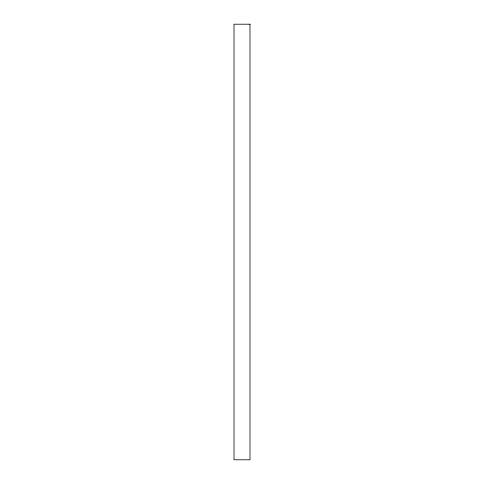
<?xml version="1.0" encoding="UTF-8"?>
<svg xmlns="http://www.w3.org/2000/svg" width="484" height="484" viewBox="0 0 484 484"><rect width="100%" height="100%" fill="white"/><g stroke="black" fill="none" stroke-linecap="round" stroke-linejoin="round"><path stroke-width="0.73" d="M249.986 24.2L234.014 24.2L234.014 459.8L249.986 459.8L249.986 24.2"/></g></svg>
